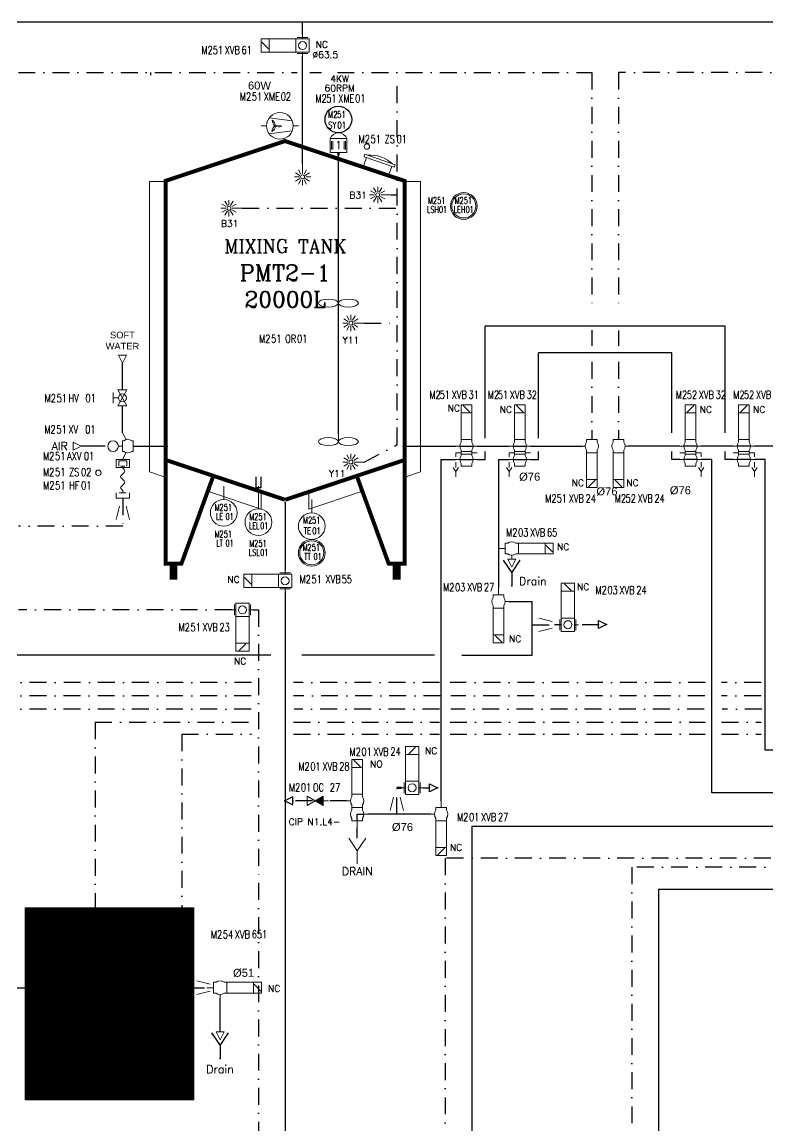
# Model space of a CAD drawing. Header units: inches. Extents: x 10149 to 11899, y 21917 to 23140.
# Drawn here: x 10361.8 to 10641.4, y 22621.7 to 23035.4 of the extents above; entities that cross this region are included whole.
import ezdxf
from ezdxf.enums import TextEntityAlignment as Align

# ---------------------------------------------------------------- set-up
doc = ezdxf.new("R2010")
doc.units = ezdxf.units.IN
doc.header["$MEASUREMENT"] = 0
for name, pattern in [('ACAD_ISO02W100', [15, 12, -3]), ('CONTINU', [0]), ('DASHDOT2', [12.7, 6.35, -3.175, 0, -3.175])]:
    doc.linetypes.add(name, pattern=pattern)
for name, color, linetype in [('1', 7, 'CONTINU'), ('14 Pipe Water Cold', 142, 'Continuous'), ('CUVERIE', 7, 'Continuous'), ('CVO1', 8, 'Continuous'), ('DIAMETRE', 7, 'Continuous'), ('MATERIEL-DIVERS', 7, 'Continuous'), ('POMPES-PROCESS', 7, 'Continuous'), ('REPERES', 7, 'Continuous'), ('techn-data', 7, 'Continuous'), ('TEXTE', 7, 'Continuous'), ('TEXTES', 7, 'Continuous'), ('TUYAUTERIE-AIR INSTRUMENT', 3, 'Continuous'), ('TUYAUTERIE-EAU', 5, 'Continuous'), ('TUYAUTERIE-EGOUT', 32, 'Continuous'), ('TUYAUTERIE-NEP', 4, 'DASHDOT2'), ('TUYAUTERIE-PROCESS', 30, 'Continuous'), ('TXT_FR', 7, 'Continuous'), ('VANNES', 7, 'Continuous')]:
    doc.layers.add(name, color=color, linetype=linetype)
for name, color, linetype, lineweight in [('15 Pipe Drain', 32, 'Continuous', 30), ('17 Pipe CIP', 4, 'DASHDOT2', 50), ('19 Pipe Process', 30, 'Continuous', 30), ('31 Equipment', 7, 'Continuous', 9), ('33 Instruments Labels', 7, 'Continuous', 9), ('43 TXT English', 7, 'Continuous', 9), ('44 TXT French', 7, 'Continuous', 9)]:
    doc.layers.add(name, color=color, linetype=linetype, lineweight=lineweight)
doc.layers.get('REPERES').off()
doc.styles.add('ROMANC', font='romanc')
doc.styles.add('ROMANS', font='ROMANS.SHX')
doc.styles.add('ROMANT', font='romant')
doc.styles.get("Standard").update_dxf_attribs({"font": 'arial.ttf'})

# ---------------------------------------------------------------- blocks, each defined once
blk = doc.blocks.new('APV-VLV-DSEAT-SDE44-3')
at = {"layer": '31 Equipment', "ltscale": 38}
for p, q in [((1.25, 20.25), (-1.25, 17.75)), ((-2.5, 5), (-4, 5)), ((-2, 7.5), (-2, 6.5)), ((2, 7.5), (2, 6.5)), ((2.5, 5), (4, 5)), ((-2, 2.5), (-4, 2.5)), ((-2.5, 0), (-4, 0)), ((2, 2.5), (4, 2.5)), ((2.5, 0), (4, 0)), ((4, 2.5), (4, 1)), ((-2, -2.5), (-2, -1.5)), ((2, -2.5), (2, -1.5)), ((4, -4.5), (3, -3)), ((4, -1), (4, -3)), ((5, -3), (4, -4.5)), ((4, -4.5), (4, -6.5))]:
    blk.add_line(p, q, dxfattribs=at)
at = {"layer": '31 Equipment', "lineweight": 30}
for p, q in [((2.5, 5), (-2.5, 5)), ((2.5, 0), (-2.5, 0))]:
    blk.add_line(p, q, dxfattribs=at)
at = {"layer": '31 Equipment'}
for p, q in [((-2, 3), (-2, 3.5)), ((-2, 1.5), (-2, 2.5)), ((2, 3), (2, 3.5)), ((2, 1.5), (2, 2.5)), ((-2, -2.5), (2, -2.5))]:
    blk.add_line(p, q, dxfattribs=at)
at = {"layer": '31 Equipment', "ltscale": 38}
for points in [[(-2, 17.5), (2, 17.5), (2, 20.5), (-2, 20.5)], [(-2, 7.5), (2, 7.5), (2, 17.5), (-2, 17.5)], [(-2, 3), (2, 3), (2, 2), (-2, 2)]]:
    blk.add_lwpolyline(points, close=True, dxfattribs=at)
for centre, start, end in [((0, 5), 143.1301, 216.8699), ((0, 5), 323.1301, 36.8699), ((0, 0), 143.1301, 216.8699), ((0, 0), 323.1301, 36.8699)]:
    blk.add_arc(centre, 2.5, start, end, dxfattribs=at)
blk = doc.blocks.new('APV-VLV-SSEAT-SW41-3')
at = {"layer": '31 Equipment', "ltscale": 38}
for p, q in [((1.25, 15.25), (-1.25, 12.75)), ((-2, 2.5), (-2, 1.5)), ((2, 2.5), (2, 1.5)), ((2.5, 0), (4, 0)), ((-2, -2.5), (-2, -1.5)), ((2, -2.5), (-2, -2.5)), ((-2, -2.5), (2, -2.5)), ((0, -2.5), (0, -5)), ((2, -2.5), (2, -1.5))]:
    blk.add_line(p, q, dxfattribs=at)
for points in [[(-2, 12.5), (2, 12.5), (2, 15.5), (-2, 15.5)], [(-2, 2.5), (2, 2.5), (2, 12.5), (-2, 12.5)]]:
    blk.add_lwpolyline(points, close=True, dxfattribs=at)
for start, end in [(143.1301, 216.8699), (323.1301, 36.8699)]:
    blk.add_arc((0, 0), 2.5, start, end, dxfattribs=at)
blk = doc.blocks.new('APV-TNK-INSULAT-12')
at = {"layer": '31 Equipment', "color": 7}
for p, q in [((-24.95, 67), (-28.22, 67)), ((-28.22, 67), (-28.22, 6.51)), ((24.95, 67), (28.22, 67)), ((28.22, 67), (28.22, 6.51)), ((-28.22, 6.51), (-24.95, 5.42)), ((28.22, 6.51), (24.95, 5.42)), ((-15.74, 2.35), (-4.98, -1.24)), ((15.74, 2.35), (4.98, -1.24)), ((-4.98, -1.24), (-4.98, 2.26)), ((4.98, -1.24), (4.98, 2.26))]:
    blk.add_line(p, q, dxfattribs=at)
at = {"layer": '31 Equipment'}
for p, q in [((-24.95, 5.42), (-24.95, 67)), ((24.95, 5.42), (24.95, 67)), ((-15.74, 2.35), (-14.94, 5.58)), ((-14.94, 5.58), (-4.98, 2.26)), ((14.94, 5.58), (4.98, 2.26)), ((15.74, 2.35), (14.94, 5.58))]:
    blk.add_line(p, q, dxfattribs=at)
at = {"layer": '31 Equipment', "ltscale": 38}
blk.add_point((0, 0), dxfattribs=at)
blk = doc.blocks.new('APV-TNK-ACC-MANHOLE-1')
at = {"layer": '31 Equipment'}
for p, q in [((-6, 3), (-6, 4)), ((-6, 4), (6, 4)), ((-6, 3), (6, 3)), ((-5, 0), (-5, 3)), ((5, 3), (5, 0)), ((6, 3), (6, 4))]:
    blk.add_line(p, q, dxfattribs=at)
blk.add_arc((0, -8), 13, 67.3801, 112.6199, dxfattribs=at)
blk = doc.blocks.new('APV-TNK-GEN-11')
at = {"layer": '31 Equipment', "color": 7}
for points, const_width in [([(-14.94, 21.58), (-21.58, 3.32), (-24.9, 3.32), (-24.9, 83), (0, 91.3), (24.9, 83), (24.9, 3.32), (21.58, 3.32), (14.94, 21.58)], 0.83), ([(-24.9, 24.9), (0, 16.6)], 0.83), ([(24.9, 24.9), (0, 16.6)], 0.83), ([(-23.24, 3.32), (-23.24, 0)], 1.66), ([(23.24, 3.32), (23.24, 0)], 1.66)]:
    blk.add_lwpolyline(points, dxfattribs=dict(at, const_width=const_width))
at = {"layer": '31 Equipment', "ltscale": 38}
blk.add_point((0, 16), dxfattribs=at)
blk = doc.blocks.new('APV-INS-F-L-LS')
at = {"layer": '31 Equipment'}
for radius in [5, 4.5]:
    blk.add_circle((0, 0), radius, dxfattribs=at)
at = {"layer": '33 Instruments Labels', "style": 'ROMANS', "width": 0.8}
blk.add_attdef('LS?', text='', height=3, dxfattribs=at).set_placement((0, 0), align=Align.MIDDLE)
blk = doc.blocks.new('APV-INS-POS-GEN-1')
at = {"layer": '31 Equipment', "color": 5}
blk.add_circle((0, 0), 1, dxfattribs=at)
blk = doc.blocks.new('APV-FTG-CONX-QUICK-1')
at = {"layer": '31 Equipment'}
for p, q in [((-0.5, 2.5), (2.5, 2.5)), ((-0.5, -2.5), (-0.5, 2.5)), ((0, 1.5), (2, 1.5)), ((0, 0.83), (0, -0.83)), ((2, 1.5), (2, -1.5)), ((2.5, 2.5), (2.5, -2.5)), ((2.5, -2.5), (-0.5, -2.5)), ((0, -0.83), (0, -0.83)), ((2, -1.5), (0, -1.5))]:
    blk.add_line(p, q, dxfattribs=at)
blk = doc.blocks.new('APV-FTG-CONX-HOSE-1')
at = {"layer": '31 Equipment'}
for p, q in [((-4.17, 0), (-5, 0)), ((4.17, 0), (5, 0))]:
    blk.add_line(p, q, dxfattribs=at)
for points in [[(-4.17, 0), (-3.63, 0.5), (-3.42, 0.71), (-3.13, 0.79), (-2.83, 0.71), (-2.58, 0.5), (-1.54, -0.5), (-1.33, -0.71), (-1.04, -0.79), (-0.75, -0.71), (-0.5, -0.5), (0, 0)], [(0, 0), (0.54, 0.5), (0.75, 0.71), (1.04, 0.79), (1.33, 0.71), (1.58, 0.5), (2.62, -0.5), (2.83, -0.71), (3.12, -0.79), (3.42, -0.71), (3.67, -0.5), (4.17, 0)]]:
    blk.add_lwpolyline(points, dxfattribs=at)
blk = doc.blocks.new('APV-FTG-CONX-SCREWED-1')
at = {"layer": '31 Equipment'}
for p, q in [((0, 2.5), (2, 2.5)), ((0, 1.33), (0, -1.33)), ((2, 2.5), (2, -2.5)), ((0, -1.33), (0, -1.33)), ((2, -2.5), (0, -2.5))]:
    blk.add_line(p, q, dxfattribs=at)
blk = doc.blocks.new('APV-FCE-GEN-REDCON-1')
at = {"layer": '31 Equipment', "color": 7}
for p, q in [((-2.5, 2.5), (2.5, 1.25)), ((2.5, 1.25), (2.5, 1.25)), ((2.5, -1.25), (-2.5, -2.5))]:
    blk.add_line(p, q, dxfattribs=at)
blk = doc.blocks.new('APV-SIGN-ARW-FLOW-1')
at = {"layer": '31 Equipment'}
for p, q in [((-1.5, -1.5), (-1.5, 1.5)), ((-1.5, 1.5), (1.5, 0)), ((1.5, 0), (-1.5, -1.5))]:
    blk.add_line(p, q, dxfattribs=at)
blk = doc.blocks.new('APV-TNK-ACC-MOT-1')
at = {"layer": '31 Equipment', "color": 7}
for p, q in [((3.15, 6.4), (-3.15, 6.4)), ((-3.15, 6.4), (-3.15, 1.15)), ((-2.64, 5.35), (-2.64, 2.2)), ((-2.1, 5.35), (-2.1, 2.2)), ((2.1, 5.35), (2.1, 2.2)), ((2.66, 5.35), (2.66, 2.2)), ((3.15, 1.15), (3.15, 6.4)), ((-3.15, 1.15), (3.15, 1.15))]:
    blk.add_line(p, q, dxfattribs=at)
blk.add_arc((0, 5.09), 3.41, 22.6199, 157.3801, dxfattribs=at)
at = {"layer": '31 Equipment', "ltscale": 38}
blk.add_point((0, 0), dxfattribs=at)
at = {"layer": '31 Equipment', "color": 7}
blk.add_trace([(-0.39, 0), (0.39, 0), (-0.39, 1.15), (0.39, 1.15)], dxfattribs=at)
at = {"layer": '31 Equipment', "style": 'ROMANT', "width": 0.8}
blk.add_text('1', height=3, dxfattribs=at).set_placement((0, 3.89), align=Align.MIDDLE)
blk = doc.blocks.new('APV-TNK-ACC-AGIT-1')
at = {"layer": '31 Equipment'}
blk.add_line((0, 0), (0, -8), dxfattribs=at)
for centre in [(-2.5, -8), (2.5, -8)]:
    blk.add_ellipse(centre, major_axis=(-2.5, 0), ratio=0.4, dxfattribs=at)
blk = doc.blocks.new('INSTR-M-L-SY')
at = {"layer": 'MATERIEL-DIVERS', "color": 7}
blk.add_circle((0, 0), 5, dxfattribs=at)
blk = doc.blocks.new('APV-VLV-BFLY-SVS-3')
at = {"layer": '31 Equipment', "ltscale": 38}
for p, q in [((1.25, 15.25), (-1.25, 12.75)), ((-2.5, 0), (-4, 0)), ((2.5, 2.5), (-2.5, 2.5)), ((-2.5, 2.5), (-2.5, -2.5)), ((2.5, -2.5), (2.5, 2.5)), ((2.5, 0), (4, 0)), ((-2.5, -2.5), (2.5, -2.5))]:
    blk.add_line(p, q, dxfattribs=at)
at = {"layer": '31 Equipment'}
for p, q in [((-3, 2), (-3, -2)), ((3, -2), (3, 2))]:
    blk.add_line(p, q, dxfattribs=at)
at = {"layer": '31 Equipment', "ltscale": 38}
for points in [[(-2.5, 12.5), (2.5, 12.5), (2.5, 15.5), (-2.5, 15.5)], [(-2.5, 2.5), (2.5, 2.5), (2.5, 12.5), (-2.5, 12.5)]]:
    blk.add_lwpolyline(points, close=True, dxfattribs=at)
blk.add_circle((0, 0), 1.5, dxfattribs=at)
blk = doc.blocks.new('APV-TNK-ACC-SPRAYBALL-1')
at = {"layer": '31 Equipment'}
for p, q in [((0, -3.81), (0, 0)), ((-1.03, -4.4), (-2.65, -3.47)), ((-0.6, -3.97), (-1.53, -2.35)), ((0.6, -3.97), (1.53, -2.35)), ((1.03, -4.4), (2.65, -3.47)), ((-1.19, -5), (-3.05, -5)), ((-1.03, -5.6), (-2.65, -6.53)), ((-0.6, -6.03), (-1.53, -7.65)), ((0, -6.19), (0, -8.05)), ((0.6, -6.03), (1.53, -7.65)), ((1.03, -5.6), (2.65, -6.53)), ((1.19, -5), (3.05, -5))]:
    blk.add_line(p, q, dxfattribs=at)
blk.add_circle((0, -5), 0.738, dxfattribs=at)
blk = doc.blocks.new('EGOUT')
at = {"color": 7}
for p, q in [((-3.2, 9.61), (0, 4.81)), ((0, 4.81), (3.2, 9.61)), ((0, 4.81), (0, 0))]:
    blk.add_line(p, q, dxfattribs=at)
at = {"color": 7, "extrusion": (0, -1, 0)}
blk.add_point((0, 0), dxfattribs=at)
at = {"layer": 'POMPES-PROCESS', "style": 'ROMANS'}
blk.add_attdef('EGOUT', text='', height=3, dxfattribs=at).set_placement((0, -4), align=Align.MIDDLE)
blk = doc.blocks.new('APV-FTG-GEN-DRAIN-1')
at = {"layer": '31 Equipment'}
for p, q in [((-3.2, 9.61), (0, 4.81)), ((0, 4.81), (3.2, 9.61)), ((0, 0), (0, 4.81))]:
    blk.add_line(p, q, dxfattribs=at)
at = {"layer": '43 TXT English', "style": 'ROMANS'}
blk.add_attdef('DRAIN', text='', height=3, dxfattribs=at).set_placement((0, -4), align=Align.MIDDLE)
at = {"layer": '44 TXT French', "style": 'ROMANS'}
blk.add_attdef('EGOUT', text='', height=3, dxfattribs=at).set_placement((0, -4), align=Align.MIDDLE)
blk = doc.blocks.new('APV-VLV-SSEAT-SW43-41')
at = {"layer": '31 Equipment', "ltscale": 38}
for p, q in [((1.25, 20.25), (-1.25, 17.75)), ((-2, 7.5), (-2, 6.5)), ((2, 7.5), (2, 6.5)), ((2.5, 5), (4, 5)), ((-2.5, 0), (-4, 0)), ((-2, 2.5), (-2, 3.5)), ((-2, 2.5), (2, 2.5)), ((-2, 2.5), (-2, 1.5)), ((2, 2.5), (2, 3.5)), ((2, 2.5), (2, 1.5)), ((-2, -1.5), (-2, -2.5)), ((-2, -2.5), (2, -2.5)), ((0, -2.5), (0, -5)), ((2, -1.5), (2, -2.5))]:
    blk.add_line(p, q, dxfattribs=at)
at = {"layer": '31 Equipment', "lineweight": 30}
for p, q in [((0, 0), (-2.5, 0)), ((0, -2.5), (0, 0))]:
    blk.add_line(p, q, dxfattribs=at)
at = {"layer": '31 Equipment', "ltscale": 38}
for points in [[(-2, 17.5), (2, 17.5), (2, 20.5), (-2, 20.5)], [(-2, 7.5), (2, 7.5), (2, 17.5), (-2, 17.5)]]:
    blk.add_lwpolyline(points, close=True, dxfattribs=at)
for centre, start, end in [((0, 5), 143.1301, 216.8699), ((0, 5), 323.1301, 36.8699), ((0, 0), 143.1301, 216.8699), ((0, 0), 323.1301, 36.8699)]:
    blk.add_arc(centre, 2.5, start, end, dxfattribs=at)
blk = doc.blocks.new('FLE23-A')
at = {"color": 7}
for p, q in [((0, 1.5), (-3, 0)), ((-3, 0), (0, -1.5)), ((0, -1.5), (0, 1.5))]:
    blk.add_line(p, q, dxfattribs=at)
at = {"layer": 'MATERIEL-DIVERS', "color": 7, "extrusion": (-1, 0, 0)}
blk.add_point((-3, 0), dxfattribs=at)
at = {"layer": 'MATERIEL-DIVERS', "color": 2}
for p in [(-3, 0), (0, 0)]:
    blk.add_point(p, dxfattribs=at)
at = {"layer": 'MATERIEL-DIVERS', "color": 7, "extrusion": (1, 0, 0)}
blk.add_point((0, 0), dxfattribs=at)
blk = doc.blocks.new('REPNORM')
at = {"layer": 'TEXTES', "style": 'ROMANS', "width": 0.75}
for tag, p in [('ZONE', (-9.75, -1.25)), ('SOUSZONE', (-5.25, -1.25)), ('ELEMENT', (0, -1.25)), ('NUM', (4.5, -1.25))]:
    blk.add_attdef(tag, p, '', height=3, dxfattribs=at)
blk = doc.blocks.new('REPNORM1')
at = {"layer": 'TEXTES', "style": 'ROMANS', "width": 0.75}
for tag, p in [('ZONE', (-9.75, -1.25)), ('SOUSZONE', (-5.25, -1.25)), ('ELEMENT', (-0.75, -1.25)), ('NUM', (5.59, -1.22))]:
    blk.add_attdef(tag, p, '', height=3, dxfattribs=at)
blk = doc.blocks.new('REPINS2')
at = {"layer": 'TEXTES', "style": 'ROMANS', "width": 0.7}
for tag, p in [('ZONE', (-3.35, 0.8)), ('SOUSZONE', (0.05, 0.8)), ('NUM', (0.7, -2.6))]:
    blk.add_attdef(tag, p, '', height=2.5, dxfattribs=at)
blk.add_attdef('ELEMENT', text='', height=2.5, dxfattribs=at).set_placement((-1.56, -2.59), align=Align.CENTER)
blk = doc.blocks.new('APV-INS-M-L-LE2')
at = {"layer": '31 Equipment', "color": 7}
blk.add_line((5, 0), (13, 0), dxfattribs=at)
at = {"layer": '31 Equipment', "lineweight": 25}
blk.add_lwpolyline([(17, 1), (13, 1), (13, 0), (13, -1), (17, -1)], dxfattribs=at)
at = {"layer": '31 Equipment', "color": 7}
blk.add_circle((0, 0), 5, dxfattribs=at)
at = {"layer": '33 Instruments Labels', "style": 'ROMANS', "width": 0.8}
blk.add_attdef('LE?', text='', height=3, dxfattribs=at).set_placement((0, 0), align=Align.MIDDLE)
blk = doc.blocks.new('APV-INS-M-L-TE')
at = {"layer": '31 Equipment', "color": 7}
blk.add_line((0, -5), (0, -10), dxfattribs=at)
blk.add_circle((0, 0), 5, dxfattribs=at)
at = {"layer": '33 Instruments Labels', "style": 'ROMANS', "width": 0.8, "flags": 8}
blk.add_attdef('TE', text='', height=3, dxfattribs=at).set_placement((0, 0), align=Align.MIDDLE)
blk = doc.blocks.new('APV-INS-F-L-TT')
at = {"layer": '31 Equipment'}
for radius in [5, 4.5]:
    blk.add_circle((0, 0), radius, dxfattribs=at)
blk = doc.blocks.new('REPINS')
at = {"layer": 'TEXTES', "style": 'ROMANS', "width": 0.75}
for tag, p in [('ZONE', (-3.3, 1)), ('SOUSZONE', (0.1, 1)), ('NUM', (0.2, -3))]:
    blk.add_attdef(tag, p, '', height=2.5, dxfattribs=at)
blk.add_attdef('ELEMENT', text='', height=2.5, dxfattribs=at).set_placement((-0.2, -3), align=Align.RIGHT)
blk = doc.blocks.new('APV-INS-M-L-LE1')
at = {"layer": '31 Equipment', "color": 7}
blk.add_line((0, -5), (0, -10), dxfattribs=at)
blk.add_circle((0, 0), 5, dxfattribs=at)
blk = doc.blocks.new('APV-FCE-NRV-GEN-1')
at = {"layer": '31 Equipment'}
h = blk.add_hatch(dxfattribs=at)
h.set_pattern_fill('ANSI31', color=256, scale=0.01, style=0)
h.set_pattern_definition([(45, (0, 0), (-0.02245064, 0.02245064), [])])
h.paths.add_polyline_path([(3, 1.75), (3, -1.75), (0, 0)])
at = {"layer": '31 Equipment', "linetype": 'ACAD_ISO02W100', "ltscale": 38}
for p, q in [((-3, 0), (-5, 0)), ((0, 0), (-3, 1.75)), ((-3, 1.75), (-3, -1.75)), ((0, 0), (-3, -1.75)), ((0, 0), (3, 1.75)), ((0, 0), (3, -1.75)), ((3, 1.75), (3, -1.75)), ((3, 0), (5, 0))]:
    blk.add_line(p, q, dxfattribs=at)
blk = doc.blocks.new('APV-PMP-GEN-FAN-1')
at = {"layer": '31 Equipment', "ltscale": 38}
for p, q in [((-5, 0), (-7, 0)), ((5, 0), (7, 0))]:
    blk.add_line(p, q, dxfattribs=at)
at = {"layer": '31 Equipment', "color": 7}
for p, q in [((4.62, 1.91), (-4.01, 2.99)), ((-3.44, 2.92), (-3.44, 2.92)), ((-4.03, -2.96), (4.65, -1.85))]:
    blk.add_line(p, q, dxfattribs=at)
blk.add_circle((0, 0), 5, dxfattribs=at)
for centre, radius, start, end in [((-4.14, 0.04), 2.42, 297.7105, 59.0333), ((-0.6, -2.14), 2.41, 57.3705, 179.0726), ((-0.42, 2.11), 2.48, 179.801, 296.7761)]:
    blk.add_arc(centre, radius, start, end, dxfattribs=at)
blk = doc.blocks.new('APV-VLV-SAMPL-PRD20-2')
at = {"layer": '31 Equipment', "ltscale": 38}
for p, q in [((-2.54, 2.44), (-4, 5)), ((-5.5, 0), (-4, 0)), ((-4, 2), (-3.5, 2)), ((-4, -2), (-4, 2)), ((-0.5, 2), (0, 2)), ((0, -2), (0, 2)), ((0, -2), (0, 2)), ((-4, -2), (-3.5, -2)), ((-2.54, -2.44), (-4, -5)), ((-0.5, -2), (0, -2))]:
    blk.add_line(p, q, dxfattribs=at)
at = {"layer": '31 Equipment'}
blk.add_circle((-7.5, 0), 2, dxfattribs=at)
at = {"layer": '31 Equipment', "ltscale": 38}
for start, end in [(53.1301, 126.8699), (233.1301, 306.8699)]:
    blk.add_arc((-2, 0), 2.5, start, end, dxfattribs=at)
blk = doc.blocks.new('APV-VLVM-BALL-KHV+MF-1')
at = {"layer": '31 Equipment', "ltscale": 38}
for p, q in [((-3, 0), (-4, 0)), ((3, 0), (4, 0))]:
    blk.add_line(p, q, dxfattribs=at)
at = {"layer": '31 Equipment'}
for p, q in [((-3, 1.734), (-3, -1.734)), ((-3, -1.734), (3, 1.734)), ((3, -1.734), (-3, 1.734)), ((-2, 3.5), (2, 3.5)), ((0, 1.5), (0, 3.5)), ((3, 1.734), (3, -1.734))]:
    blk.add_line(p, q, dxfattribs=at)
blk.add_circle((0, 0), 1.5, dxfattribs=at)
blk = doc.blocks.new('APV-VLV-SSEAT-SW44-4')
at = {"layer": '31 Equipment', "ltscale": 38}
for p, q in [((1.25, 20.25), (-1.25, 17.75)), ((-4, 5), (-2.5, 5)), ((-2, 7.5), (-2, 6.5)), ((2, 7.5), (2, 6.5)), ((-2.5, 0), (-4, 0)), ((-2, 2.5), (-2, 3.5)), ((-2, 2.5), (2, 2.5)), ((-2, 2.5), (-2, 1.5)), ((2, 2.5), (2, 3.5)), ((2, 2.5), (2, 1.5)), ((-2, -1.5), (-2, -2.5)), ((-2, -2.5), (2, -2.5)), ((0, -2.5), (0, -5)), ((2, -1.5), (2, -2.5))]:
    blk.add_line(p, q, dxfattribs=at)
at = {"layer": '31 Equipment', "lineweight": 30}
for p, q in [((-2.5, 5), (2.5, 5)), ((-2.5, 0), (0, 0)), ((0, 0), (0, -2.5))]:
    blk.add_line(p, q, dxfattribs=at)
at = {"layer": '31 Equipment'}
blk.add_line((2.5, 5), (4, 5), dxfattribs=at)
at = {"layer": '31 Equipment', "ltscale": 38}
for points in [[(-2, 17.5), (2, 17.5), (2, 20.5), (-2, 20.5)], [(-2, 7.5), (2, 7.5), (2, 17.5), (-2, 17.5)]]:
    blk.add_lwpolyline(points, close=True, dxfattribs=at)
for centre, start, end in [((0, 5), 143.1301, 216.8699), ((0, 5), 323.1301, 36.8699), ((0, 0), 143.1301, 216.8699), ((0, 0), 323.1301, 36.8699)]:
    blk.add_arc(centre, 2.5, start, end, dxfattribs=at)

msp = doc.modelspace()

# ---------------------------------------------------------------- hatches: boundary and pattern name
at = {"layer": '1'}
h = msp.add_hatch(dxfattribs=at)
h.set_pattern_fill('ANSI31', color=4)
h.paths.add_polyline_path([(10363, 22703.5), (10426, 22703.5), (10426, 22631.5), (10363, 22631.5)])

# ---------------------------------------------------------------- linework, layer by layer
at = {"layer": '14 Pipe Water Cold'}
for p, q in [((10399.38, 22897.55), (10399.38, 22907.58)), ((10399.38, 22881.51), (10399.38, 22891.55))]:
    msp.add_line(p, q, dxfattribs=at)
at = {"layer": '15 Pipe Drain'}
msp.add_line((10487.46, 22729.51), (10487.46, 22733.51), dxfattribs=at)
at = {"layer": '17 Pipe CIP', "ltscale": 2}
msp.add_line((10502.35, 22748.43), (10504.03, 22748.43), dxfattribs=at)
at = {"layer": '19 Pipe Process'}
for p, q in [((10535.38, 22879.51), (10535.38, 22921.51)), ((10625.38, 22921.51), (10535.38, 22921.51)), ((10625.38, 22881.51), (10625.38, 22921.51)), ((10605.38, 22911.51), (10555.38, 22911.51)), ((10555.38, 22879.51), (10555.38, 22911.51)), ((10605.38, 22881.51), (10605.38, 22911.51)), ((10403.38, 22876.51), (10416.38, 22876.51)), ((10504.38, 22876.51), (10522.38, 22876.51)), ((10522.38, 22876.51), (10524.38, 22876.51)), ((10532.38, 22876.51), (10537.38, 22876.51)), ((10537.38, 22876.51), (10544.38, 22876.51)), ((10552.38, 22876.51), (10571.88, 22876.51)), ((10608.38, 22876.51), (10588.88, 22876.51)), ((10618.38, 22876.51), (10616.38, 22876.51)), ((10628.38, 22876.51), (10618.38, 22876.51)), ((10638.38, 22876.51), (10636.38, 22876.51)), ((10656.38, 22876.51), (10638.38, 22876.51)), ((10535.38, 22871.51), (10535.38, 22874.47)), ((10555.38, 22871.51), (10555.38, 22874.47)), ((10605.38, 22871.51), (10605.38, 22874.52)), ((10625.38, 22871.51), (10625.38, 22874.52)), ((10518.88, 22743.51), (10518.88, 22871.51)), ((10518.88, 22871.51), (10524.38, 22871.51)), ((10532.38, 22871.51), (10535.38, 22871.51)), ((10540.38, 22871.51), (10544.38, 22871.51)), ((10540.38, 22871.51), (10540.38, 22823.28)), ((10540.38, 22871.51), (10540.38, 22823.28)), ((10552.38, 22871.51), (10555.38, 22871.51)), ((10608.38, 22871.51), (10605.38, 22871.51)), ((10620.38, 22871.51), (10616.38, 22871.51)), ((10620.38, 22746.51), (10620.38, 22871.51)), ((10628.38, 22871.51), (10625.38, 22871.51)), ((10640.38, 22871.51), (10636.38, 22871.51)), ((10640.38, 22762.5), (10640.38, 22871.51)), ((10460.38, 22855.51), (10460.38, 22830.01)), ((10460.38, 22822.01), (10460.38, 22548.83)), ((10544.38, 22818.28), (10553.04, 22818.28)), ((10553.04, 22798.19), (10553.04, 22818.28)), ((10455.02, 22798.19), (10278.06, 22798.19)), ((10516.38, 22798.19), (10466.71, 22798.19)), ((10526.69, 22798.19), (10553.04, 22798.19)), ((10695.78, 22762.5), (10640.38, 22762.5)), ((10695.78, 22746.51), (10620.38, 22746.51)), ((10514.88, 22738.51), (10491.46, 22738.51)), ((10530.38, 22734), (10530.38, 22514.57)), ((10530.38, 22734), (10700.38, 22734)), ((10600.38, 22710.5), (10600.38, 22514.57)), ((10600.38, 22710.5), (10950.38, 22710.5))]:
    msp.add_line(p, q, dxfattribs=at)
at = {"layer": '31 Equipment'}
msp.add_line((10450.38, 22854.51), (10450.38, 22861.51), dxfattribs=at)
at = {"layer": 'CVO1'}
msp.add_lwpolyline([(10363, 22703.5), (10426, 22703.5), (10426, 22631.5), (10363, 22631.5), (10363, 22703.5)], dxfattribs=at)
at = {"layer": 'MATERIEL-DIVERS'}
msp.add_line((10480.38, 22881.01), (10480.38, 22985.51), dxfattribs=at)
at = {"layer": 'TUYAUTERIE-AIR INSTRUMENT'}
msp.add_line((10392.88, 22876.51), (10383.88, 22876.51), dxfattribs=at)
at = {"layer": 'TUYAUTERIE-EAU'}
for p, q in [((11001.45, 23035.45), (10220.09, 23035.45)), ((10466.94, 23030.65), (10466.94, 23035.45)), ((10466.94, 22982.39), (10466.94, 23022.65))]:
    msp.add_line(p, q, dxfattribs=at)
at = {"layer": 'TUYAUTERIE-EGOUT'}
for p, q in [((10435.99, 22657.02), (10435.99, 22669.52)), ((10378.14, 22657.27), (10378.14, 22663.52)), ((10410.63, 22657.27), (10410.63, 22663.52))]:
    msp.add_line(p, q, dxfattribs=at)
at = {"layer": 'TUYAUTERIE-NEP'}
for p, q in [((10360.38, 23016.51), (10464.98, 23016.51)), ((10410.07, 23015.5), (10410.07, 23016.51)), ((10469.66, 23016.51), (10474, 23016.51)), ((10480, 23016.51), (10575.38, 23016.51)), ((10502.46, 22877.1), (10502.46, 23016.51)), ((10575.38, 23016.51), (10575.38, 22929.09)), ((10703.28, 23016.51), (10585.38, 23016.51)), ((10585.38, 23016.51), (10585.38, 22929.09)), ((10500.11, 22970.68), (10502.46, 22970.68)), ((10444.36, 22965.67), (10502.46, 22965.67)), ((10490.08, 22922.64), (10502.46, 22922.64)), ((10575.38, 22919.93), (10575.38, 22914.09)), ((10585.38, 22919.85), (10585.38, 22914.09)), ((10575.38, 22908.09), (10575.38, 22879.01)), ((10585.38, 22908.09), (10585.38, 22879.01)), ((10490.08, 22870.55), (10502.46, 22877.1)), ((10399.53, 22857.01), (10399.53, 22846.51)), ((10399.53, 22846.51), (10360.38, 22846.51)), ((10440.38, 22815.14), (10360.38, 22815.14)), ((10448.38, 22815.14), (10450.38, 22815.14)), ((10450.38, 22815.14), (10450.38, 22712.78)), ((10553.04, 22809.58), (10561.45, 22809.58)), ((10563.95, 22809.58), (10561.45, 22809.58)), ((10577.94, 22809.58), (10571.77, 22809.58)), ((10447.74, 22787.86), (10291.65, 22787.86)), ((10518.32, 22787.86), (10463.52, 22787.86)), ((10617.93, 22787.86), (10522.25, 22787.86)), ((10638.93, 22787.86), (10624.07, 22787.86)), ((10447.69, 22782.86), (10324.14, 22782.86)), ((10518.63, 22782.86), (10463.52, 22782.86)), ((10617.78, 22782.86), (10522.56, 22782.86)), ((10638.93, 22782.86), (10624.07, 22782.86)), ((10447.69, 22777.86), (10356.64, 22777.86)), ((10518.26, 22777.86), (10463.75, 22777.86)), ((10617.47, 22777.86), (10522.5, 22777.86)), ((10639.14, 22777.86), (10624.28, 22777.86)), ((10389.14, 22773), (10389.14, 22668.52)), ((10421.63, 22768.5), (10421.63, 22668.52)), ((10502.35, 22738.43), (10502.35, 22748.43)), ((10512.03, 22748.43), (10514.53, 22748.43)), ((10483.46, 22743.51), (10463.25, 22743.51)), ((10520.38, 22722), (10520.38, 22490.57)), ((10706.51, 22722), (10520.38, 22722)), ((10590.38, 22718.64), (10590.38, 22490.57)), ((10944.25, 22718.64), (10590.38, 22718.64)), ((10450.38, 22712.78), (10450.38, 22490.57)), ((10358.81, 22673.52), (10367.25, 22673.52)), ((10420.2, 22673.52), (10390.2, 22673.52)), ((10423.8, 22673.52), (10432.24, 22673.52)), ((10389.14, 22668.52), (10382.14, 22668.52)), ((10421.63, 22668.52), (10414.63, 22668.52))]:
    msp.add_line(p, q, dxfattribs=at)
for points in [[(10389.14, 22773), (10447.74, 22773)], [(10463.52, 22773), (10518.32, 22773)], [(10522.25, 22773), (10617.93, 22773)], [(10624.07, 22773), (10638.93, 22773)], [(10421.63, 22768.5), (10447.74, 22768.5)], [(10463.52, 22768.5), (10518.32, 22768.5)], [(10522.25, 22768.5), (10617.93, 22768.5)], [(10624.07, 22768.5), (10638.93, 22768.5)]]:
    msp.add_lwpolyline(points, dxfattribs=at)

# ---------------------------------------------------------------- block references
at = {"layer": '31 Equipment'}
for name, p, rotation in [('APV-SIGN-ARW-FLOW-1', (10399.38, 22909.08), 269.9999999999997), ('APV-VLVM-BALL-KHV+MF-1', (10399.38, 22894.55), 89.99999999999991), ('APV-INS-M-L-LE2', (10450.38, 22848.01), 90), ('APV-INS-M-L-LE1', (10437.38, 22851.51), 180), ('APV-INS-M-L-TE', (10470.38, 22846.51), 180)]:
    msp.add_blockref(name, p, dxfattribs=dict(at, rotation=rotation))
for name, p in [('APV-VLV-SAMPL-PRD20-2', (10403.38, 22876.51)), ('APV-INS-F-L-TT', (10470.38, 22836.51)), ('APV-VLV-BFLY-SVS-3', (10508.03, 22748.43))]:
    msp.add_blockref(name, p, dxfattribs=at)
at = {"layer": '31 Equipment', "xscale": -1}
for name, p in [('APV-VLV-BFLY-SVS-3', (10566.45, 22809.58)), ('APV-VLV-SSEAT-SW43-41', (10487.46, 22738.51))]:
    msp.add_blockref(name, p, dxfattribs=at)
for p, rotation in [((10558.09, 22809.51), 180), ((10502.35, 22742.43), 270)]:
    msp.add_blockref('APV-FCE-GEN-REDCON-1', p, dxfattribs=dict(at, rotation=rotation))
at = {"layer": '31 Equipment'}
ref = msp.add_blockref('APV-FTG-GEN-DRAIN-1', (10487.46, 22719.95), dxfattribs=at)
ref.add_attrib('EGOUT', 'DRAIN', dxfattribs={"layer": '44 TXT French', "height": 3, "style": 'ROMANS'}).set_placement((10487.46, 22717.13), align=Align.MIDDLE)
ref.add_attrib('DRAIN', 'DRAIN', dxfattribs={"layer": '43 TXT English', "height": 3, "style": 'ROMANS'}).set_placement((10487.46, 22717.13), align=Align.MIDDLE)
at = {"layer": '33 Instruments Labels'}
for name, p in [('INSTR-M-L-SY', (10480.36, 22998.93)), ('APV-INS-POS-GEN-1', (10390.38, 22866.51))]:
    msp.add_blockref(name, p, dxfattribs=at)
at = {"layer": '33 Instruments Labels', "xscale": -1}
for name, p in [('APV-INS-POS-GEN-1', (10491.06, 22988.78)), ('APV-TNK-ACC-SPRAYBALL-1', (10466.94, 22982.39)), ('APV-INS-F-L-LS', (10527.38, 22966.51))]:
    msp.add_blockref(name, p, dxfattribs=at)
at = {"layer": '33 Instruments Labels', "xscale": -1, "rotation": 270}
for p in [(10500.11, 22970.68), (10444.36, 22965.67), (10490.08, 22922.64), (10490.08, 22870.55)]:
    msp.add_blockref('APV-TNK-ACC-SPRAYBALL-1', p, dxfattribs=at)
at = {"layer": '33 Instruments Labels', "yscale": 1.5, "zscale": 1.5}
for p, xscale in [((10480.38, 22942.12), 1.5), ((10480.38, 22890.21), -1.5)]:
    msp.add_blockref('APV-TNK-ACC-AGIT-1', p, dxfattribs=dict(at, xscale=xscale))
at = {"layer": '33 Instruments Labels'}
for p, rotation in [((10545.38, 22838.15), 270), ((10518.88, 22738.51), 180)]:
    msp.add_blockref('APV-VLV-SSEAT-SW41-3', p, dxfattribs=dict(at, rotation=rotation))
at = {"layer": 'CUVERIE'}
msp.add_blockref('APV-TNK-ACC-MOT-1', (10480.41, 22985.43), dxfattribs=at)
at = {"layer": 'CUVERIE', "xscale": -1.8, "yscale": 1.8, "zscale": 1.8}
for name, p in [('APV-TNK-GEN-11', (10460.38, 22826.51)), ('APV-TNK-INSULAT-12', (10460.38, 22855.15))]:
    msp.add_blockref(name, p, dxfattribs=at)
at = {"layer": 'CUVERIE', "xscale": -1, "rotation": 340.6180997303045}
msp.add_blockref('APV-TNK-ACC-MANHOLE-1', (10494.66, 22980.17), dxfattribs=at)
at = {"layer": 'MATERIEL-DIVERS'}
for name, p in [('APV-PMP-GEN-FAN-1', (10458.45, 22996.53)), ('FLE23-A', (10463.25, 22743.51)), ('APV-FCE-NRV-GEN-1', (10471.68, 22743.51))]:
    msp.add_blockref(name, p, dxfattribs=at)
for name, p, rotation in [('APV-FTG-CONX-QUICK-1', (10399.53, 22869.01), 90.00000000000001), ('APV-FTG-CONX-HOSE-1', (10399.53, 22864.01), 90.00000000000001), ('APV-FTG-CONX-SCREWED-1', (10399.53, 22859.01), 270), ('APV-FCE-GEN-REDCON-1', (10399.58, 22851.51), 90.00000000000001), ('APV-SIGN-ARW-FLOW-1', (10545.38, 22832.65), 270), ('APV-SIGN-ARW-FLOW-1', (10378.14, 22655.77), 270), ('APV-SIGN-ARW-FLOW-1', (10410.63, 22655.77), 270), ('APV-SIGN-ARW-FLOW-1', (10435.99, 22655.52), 270)]:
    msp.add_blockref(name, p, dxfattribs=dict(at, rotation=rotation))
ref = msp.add_blockref('EGOUT', (10545.38, 22824.15), dxfattribs=at)
ref.add_attrib('EGOUT', 'Drain', dxfattribs={"layer": 'POMPES-PROCESS', "height": 3, "style": 'ROMANS'}).set_placement((10553.3, 22825.97), align=Align.MIDDLE)
at = {"layer": 'MATERIEL-DIVERS', "xscale": -1}
for p in [(10577.94, 22809.7), (10514.53, 22748.43)]:
    msp.add_blockref('FLE23-A', p, dxfattribs=at)
at = {"layer": 'MATERIEL-DIVERS', "xscale": -1, "rotation": 180}
msp.add_blockref('APV-FCE-GEN-REDCON-1', (10429.84, 22673.52), dxfattribs=at)
at = {"layer": 'MATERIEL-DIVERS'}
for p in [(10378.14, 22647.27), (10410.63, 22647.27), (10435.99, 22647.02)]:
    msp.add_blockref('EGOUT', p, dxfattribs=at).add_auto_attribs({'EGOUT': 'Drain'})
at = {"layer": 'REPERES'}
ref = msp.add_blockref('REPNORM1', (10438.51, 23024.69), dxfattribs=at)
ref.add_attrib('ZONE', 'M2  ', (10429.01, 23023.44), dxfattribs={"layer": 'TEXTES', "height": 3, "style": 'ROMANS', "width": 0.75})
ref.add_attrib('SOUSZONE', '51', (10433.26, 23023.44), dxfattribs={"layer": 'TEXTES', "height": 3, "style": 'ROMANS', "width": 0.75})
ref.add_attrib('ELEMENT', 'XVB', (10437.76, 23023.44), dxfattribs={"layer": 'TEXTES', "height": 3, "style": 'ROMANS', "width": 0.75})
ref.add_attrib('NUM', '61', (10444.09, 23023.47), dxfattribs={"layer": 'TEXTES', "height": 3, "style": 'ROMANS', "width": 0.75})
for name, p, values in [('REPNORM1', (10453.17, 23007.25), {'ZONE': 'M2 ', 'SOUSZONE': '51', 'ELEMENT': 'XME', 'NUM': '02'}), ('REPINS', (10479.8, 22998.56), {'ZONE': 'M2  ', 'SOUSZONE': '51', 'ELEMENT': 'SY', 'NUM': '01'}), ('REPNORM', (10497.71, 22991.32), {'ZONE': 'M2  ', 'SOUSZONE': '51', 'ELEMENT': 'ZS', 'NUM': '01'}), ('REPINS2', (10517.38, 22966.51), {'ZONE': 'M2  ', 'SOUSZONE': '51', 'NUM': '01', 'ELEMENT': 'LSH'}), ('REPINS2', (10527.38, 22966.51), {'ZONE': 'M2  ', 'SOUSZONE': '51', 'NUM': '01', 'ELEMENT': 'LEH'}), ('REPNORM', (10460.38, 22916.51), {'ZONE': 'M2  ', 'SOUSZONE': '51', 'ELEMENT': 'OR', 'NUM': '01'}), ('REPNORM1', (10379.98, 22894.21), {'ZONE': 'M2  ', 'SOUSZONE': '51', 'ELEMENT': 'HV', 'NUM': '01'}), ('REPNORM1', (10379.88, 22882.51), {'ZONE': 'M2  ', 'SOUSZONE': '51', 'ELEMENT': 'XV', 'NUM': '01'}), ('REPNORM1', (10379.38, 22872.51), {'ZONE': 'M2  ', 'SOUSZONE': '51', 'ELEMENT': 'AXV', 'NUM': '01'}), ('REPNORM', (10379.38, 22866.51), {'ZONE': 'M2  ', 'SOUSZONE': '51', 'ELEMENT': 'ZS', 'NUM': '02'}), ('REPNORM', (10379.42, 22861.51), {'ZONE': 'M2  ', 'SOUSZONE': '51', 'ELEMENT': 'HF', 'NUM': '01'}), ('REPINS2', (10437.38, 22851.51), {'ZONE': 'M2', 'SOUSZONE': '51', 'NUM': '01', 'ELEMENT': 'LE'}), ('REPINS2', (10450.38, 22848.01), {'ZONE': 'M2', 'SOUSZONE': '51', 'NUM': '01', 'ELEMENT': 'LEL'}), ('REPINS', (10470.38, 22846.51), {'ZONE': 'M2', 'SOUSZONE': '51', 'ELEMENT': 'TE', 'NUM': '01'}), ('REPINS2', (10437.38, 22841.51), {'ZONE': 'M2', 'SOUSZONE': '51', 'NUM': '01', 'ELEMENT': 'LT'}), ('REPNORM1', (10553.01, 22843.87), {'ZONE': 'M2', 'SOUSZONE': '03', 'ELEMENT': 'XVB', 'NUM': '65'}), ('REPINS2', (10450.38, 22838.01), {'ZONE': 'M2', 'SOUSZONE': '51', 'NUM': '01', 'ELEMENT': 'LSL'}), ('REPINS2', (10470.38, 22836.51), {'ZONE': 'M2', 'SOUSZONE': '51', 'NUM': '01', 'ELEMENT': 'TT'}), ('REPNORM', (10475.56, 22826.34), {'ZONE': 'M2', 'SOUSZONE': '51', 'ELEMENT': 'XVB', 'NUM': ' 55'}), ('REPNORM1', (10529.37, 22823.34), {'ZONE': 'M2', 'SOUSZONE': '03', 'ELEMENT': 'XVB', 'NUM': '27'}), ('REPNORM1', (10586.52, 22822.29), {'ZONE': 'M2', 'SOUSZONE': '03', 'ELEMENT': 'XVB', 'NUM': '24'}), ('REPNORM1', (10430.19, 22808.35), {'ZONE': 'M2  ', 'SOUSZONE': '51', 'ELEMENT': 'XVB', 'NUM': '23'}), ('REPNORM1', (10494.3, 22761.72), {'ZONE': 'M2  ', 'SOUSZONE': '01', 'ELEMENT': 'XVB', 'NUM': '24'}), ('REPNORM1', (10475.1, 22756.17), {'ZONE': 'M2  ', 'SOUSZONE': '01', 'ELEMENT': 'XVB', 'NUM': '28'}), ('REPNORM1', (10471.58, 22748.31), {'ZONE': 'M2  ', 'SOUSZONE': '01', 'ELEMENT': 'OC', 'NUM': '27'}), ('REPNORM1', (10534.6, 22737.19), {'ZONE': 'M2  ', 'SOUSZONE': '01', 'ELEMENT': 'XVB', 'NUM': '27'}), ('REPNORM1', (10378.31, 22693.25), {'ZONE': 'M2  ', 'SOUSZONE': '55', 'ELEMENT': 'XVB', 'NUM': '22'}), ('REPNORM1', (10411.55, 22693), {'ZONE': 'M2  ', 'SOUSZONE': '56', 'ELEMENT': 'XVB', 'NUM': '22'}), ('REPNORM1', (10442.31, 22693.25), {'ZONE': 'M2  ', 'SOUSZONE': '54', 'ELEMENT': 'XVB', 'NUM': '651'})]:
    msp.add_blockref(name, p, dxfattribs=at).add_auto_attribs(values)
ref = msp.add_blockref('REPNORM1', (10481.08, 23006.56), dxfattribs=at)
ref.add_attrib('ZONE', 'M2  ', (10471.73, 23005.3), dxfattribs={"layer": 'TEXTES', "height": 3, "style": 'ROMANS', "width": 0.75})
ref.add_attrib('SOUSZONE', '51', (10475.83, 23005.31), dxfattribs={"layer": 'TEXTES', "height": 3, "style": 'ROMANS', "width": 0.75})
ref.add_attrib('ELEMENT', 'XME', (10480.33, 23005.31), dxfattribs={"layer": 'TEXTES', "height": 3, "style": 'ROMANS', "width": 0.75})
ref.add_attrib('NUM', '01', (10486.67, 23005.34), dxfattribs={"layer": 'TEXTES', "height": 3, "style": 'ROMANS', "width": 0.75})
ref = msp.add_blockref('REPNORM1', (10523.6, 22895.51), dxfattribs=at)
ref.add_attrib('ZONE', 'M2  ', (10514.47, 22894.26), dxfattribs={"layer": 'TEXTES', "height": 3, "style": 'ROMANS', "width": 0.75})
ref.add_attrib('SOUSZONE', '51', (10518.35, 22894.26), dxfattribs={"layer": 'TEXTES', "height": 3, "style": 'ROMANS', "width": 0.75})
ref.add_attrib('ELEMENT', 'XVB', (10522.85, 22894.26), dxfattribs={"layer": 'TEXTES', "height": 3, "style": 'ROMANS', "width": 0.75})
ref.add_attrib('NUM', '31', (10529.19, 22894.29), dxfattribs={"layer": 'TEXTES', "height": 3, "style": 'ROMANS', "width": 0.75})
ref = msp.add_blockref('REPNORM1', (10545.38, 22895.51), dxfattribs=at)
ref.add_attrib('ZONE', 'M2  ', (10536.38, 22894.26), dxfattribs={"layer": 'TEXTES', "height": 3, "style": 'ROMANS', "width": 0.75})
ref.add_attrib('SOUSZONE', '51', (10540.13, 22894.26), dxfattribs={"layer": 'TEXTES', "height": 3, "style": 'ROMANS', "width": 0.75})
ref.add_attrib('ELEMENT', 'XVB', (10544.63, 22894.26), dxfattribs={"layer": 'TEXTES', "height": 3, "style": 'ROMANS', "width": 0.75})
ref.add_attrib('NUM', '32', (10550.97, 22894.29), dxfattribs={"layer": 'TEXTES', "height": 3, "style": 'ROMANS', "width": 0.75})
ref = msp.add_blockref('REPNORM1', (10616.27, 22895.51), dxfattribs=at)
ref.add_attrib('ZONE', 'M2  ', (10606.9, 22894.26), dxfattribs={"layer": 'TEXTES', "height": 3, "style": 'ROMANS', "width": 0.75})
ref.add_attrib('SOUSZONE', '52', (10611.02, 22894.26), dxfattribs={"layer": 'TEXTES', "height": 3, "style": 'ROMANS', "width": 0.75})
ref.add_attrib('ELEMENT', 'XVB', (10615.52, 22894.26), dxfattribs={"layer": 'TEXTES', "height": 3, "style": 'ROMANS', "width": 0.75})
ref.add_attrib('NUM', '32', (10621.85, 22894.29), dxfattribs={"layer": 'TEXTES', "height": 3, "style": 'ROMANS', "width": 0.75})
ref = msp.add_blockref('REPNORM1', (10637.69, 22895.51), dxfattribs=dict(at, rotation=7.601981207739284e-05))
ref.add_attrib('ZONE', 'M2  ', (10628.43, 22894.26), dxfattribs={"layer": 'TEXTES', "height": 3, "rotation": 0.0001, "style": 'ROMANS', "width": 0.75})
ref.add_attrib('SOUSZONE', '52', (10632.44, 22894.26), dxfattribs={"layer": 'TEXTES', "height": 3, "rotation": 0.0001, "style": 'ROMANS', "width": 0.75})
ref.add_attrib('ELEMENT', 'XVB', (10636.95, 22894.26), dxfattribs={"layer": 'TEXTES', "height": 3, "rotation": 0.0001, "style": 'ROMANS', "width": 0.75})
ref.add_attrib('NUM', '31', (10643.28, 22894.29), dxfattribs={"layer": 'TEXTES', "height": 3, "rotation": 0.0001, "style": 'ROMANS', "width": 0.75})
ref = msp.add_blockref('REPNORM1', (10567.47, 22856.64), dxfattribs=at)
ref.add_attrib('ZONE', 'M2', (10557.93, 22855.39), dxfattribs={"layer": 'TEXTES', "height": 3, "style": 'ROMANS', "width": 0.75})
ref.add_attrib('SOUSZONE', '51', (10562.22, 22855.39), dxfattribs={"layer": 'TEXTES', "height": 3, "style": 'ROMANS', "width": 0.75})
ref.add_attrib('ELEMENT', 'XVB', (10566.72, 22855.39), dxfattribs={"layer": 'TEXTES', "height": 3, "style": 'ROMANS', "width": 0.75})
ref.add_attrib('NUM', '24', (10573.06, 22855.42), dxfattribs={"layer": 'TEXTES', "height": 3, "style": 'ROMANS', "width": 0.75})
ref = msp.add_blockref('REPNORM1', (10593.31, 22856.64), dxfattribs=at)
ref.add_attrib('ZONE', 'M2', (10584, 22855.39), dxfattribs={"layer": 'TEXTES', "height": 3, "style": 'ROMANS', "width": 0.75})
ref.add_attrib('SOUSZONE', '52', (10588.06, 22855.39), dxfattribs={"layer": 'TEXTES', "height": 3, "style": 'ROMANS', "width": 0.75})
ref.add_attrib('ELEMENT', 'XVB', (10592.56, 22855.39), dxfattribs={"layer": 'TEXTES', "height": 3, "style": 'ROMANS', "width": 0.75})
ref.add_attrib('NUM', '24', (10598.9, 22855.42), dxfattribs={"layer": 'TEXTES', "height": 3, "style": 'ROMANS', "width": 0.75})
at = {"layer": 'TUYAUTERIE-PROCESS', "xscale": -1}
for p in [(10528.38, 22871.51), (10548.38, 22871.51)]:
    msp.add_blockref('APV-VLV-DSEAT-SDE44-3', p, dxfattribs=at)
at = {"layer": 'TUYAUTERIE-PROCESS'}
for p in [(10612.38, 22871.51), (10632.38, 22871.51)]:
    msp.add_blockref('APV-VLV-DSEAT-SDE44-3', p, dxfattribs=at)
at = {"layer": 'TUYAUTERIE-PROCESS', "rotation": 180}
msp.add_blockref('APV-VLV-SSEAT-SW41-3', (10575.38, 22876.51), dxfattribs=at)
at = {"layer": 'TUYAUTERIE-PROCESS', "xscale": -1, "rotation": 180}
msp.add_blockref('APV-VLV-SSEAT-SW41-3', (10585.38, 22876.51), dxfattribs=at)
at = {"layer": 'VANNES'}
for name, p, rotation in [('APV-VLV-BFLY-SVS-3', (10466.94, 23026.65), 90), ('APV-VLV-BFLY-SVS-3', (10460.38, 22826.01), 90), ('APV-VLV-BFLY-SVS-3', (10444.38, 22815.14), 180), ('APV-VLV-SSEAT-SW41-3', (10435.99, 22673.52), 270)]:
    msp.add_blockref(name, p, dxfattribs=dict(at, rotation=rotation))
at = {"layer": 'VANNES', "xscale": -1, "rotation": 180}
for name, p in [('APV-SIGN-ARW-FLOW-1', (10382.38, 22876.51)), ('APV-VLV-SSEAT-SW41-3', (10540.38, 22818.28))]:
    msp.add_blockref(name, p, dxfattribs=at)
at = {"layer": 'VANNES', "xscale": -1}
for p in [(10378.14, 22668.52), (10410.63, 22668.52)]:
    msp.add_blockref('APV-VLV-SSEAT-SW44-4', p, dxfattribs=at)

# ---------------------------------------------------------------- texts
at = {"layer": '31 Equipment', "style": 'ROMANS'}
msp.add_text('CIP N1.L4-', height=2.5, dxfattribs=at).set_placement((10461.7, 22734.45))
at = {"layer": '31 Equipment', "insert": (10399.4, 22916.06), "char_height": 2.5, "attachment_point": 5}
msp.add_mtext_dynamic_manual_height_columns('SOFT WATER', width=13.7649, gutter_width=1, heights=[0], dxfattribs=at)
at = {"layer": 'DIAMETRE'}
for s, p in [('60W', (10446.47, 23010.16)), ('%%C76', (10548.15, 22863.56)), ('%%C76', (10577.12, 22858.06)), ('%%C76', (10604.66, 22858.46)), ('%%C76', (10500.45, 22732.25)), ('%%C51', (10440.88, 22677.59))]:
    msp.add_text(s, height=3, dxfattribs=at).set_placement(p)
at = {"layer": 'techn-data', "style": 'ROMANS'}
for s, p in [('NC', (10474.14, 23027.03)), ('%%C63.5', (10475.48, 23023.23)), ('4KW', (10480.84, 23014.19)), ('60RPM', (10480.84, 23010.69)), ('B31', (10487.79, 22970.6)), ('B31', (10439.61, 22959.9)), ('Y11', (10485.07, 22916.25)), ('NC', (10523.64, 22890.75)), ('NC', (10543.14, 22890.25)), ('NC', (10618.14, 22890.25)), ('NC', (10638.14, 22890.25)), ('Y11', (10479.92, 22866.28)), ('NC', (10570.14, 22862.75)), ('NC', (10590.64, 22862.75)), ('NC', (10564.64, 22838.75)), ('NC', (10441.07, 22826.55)), ('NC', (10572.14, 22823.75)), ('NC', (10546.64, 22804.25)), ('NC', (10443.52, 22795.9)), ('NC', (10515.13, 22762.33)), ('NO', (10494.62, 22757.35)), ('NC', (10524.49, 22726.11)), ('NO', (10383.93, 22687.56)), ('NO', (10416.75, 22687.43)), ('NC', (10456.34, 22673.24))]:
    msp.add_text(s, height=2.5, dxfattribs=at).set_placement(p, align=Align.MIDDLE_CENTER)
at = {"layer": 'TEXTE', "style": 'ROMANS'}
msp.add_text('AIR', height=3, dxfattribs=at).set_placement((10375.88, 22876.51), align=Align.MIDDLE)
at = {"layer": 'TXT_FR', "width": 112.5, "attachment_point": 5, "style": 'ROMANC'}
for s, insert, char_height in [('MIXING TANK', (10460.38, 22951.51), 5), ('PMT2-1', (10460.38, 22941.51), 6), ('20000L', (10460.38, 22931.51), 6)]:
    msp.add_mtext(s, dxfattribs=dict(at, insert=insert, char_height=char_height))

doc.saveas('drawing.dxf')
